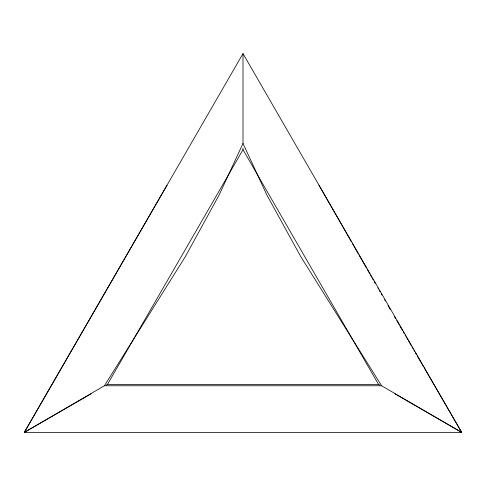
<?xml version="1.0" encoding="UTF-8"?>
<svg xmlns="http://www.w3.org/2000/svg" width="486" height="486" viewBox="0 0 486 486"><rect width="100%" height="100%" fill="white"/><g stroke="black" fill="none" stroke-linecap="round" stroke-linejoin="round"><path stroke-width="0.73" d="M243 53.6L243 143.419L219.271 194.71L185.452 256.456L104.411 385.763L24.3 432.4L461.7 432.4L243 53.6L24.3 432.4L91.113 393.824M167.026 185.196L24.3 432.4M106.173 385.131L107.485 384.371L243 149.652L243 148.139M107.485 384.371L378.515 384.371L379.827 385.131M104.411 385.763L381.589 385.763L461.7 432.4L424.09 367.677M394.887 393.824L461.7 432.4M381.589 385.763L300.512 256.177L266.729 194.71L243 143.419M384.584 299.686L385.343 300.992M388.004 305.566L390.282 309.491M394.462 316.684L395.604 318.64M396.74 320.602L399.018 324.527M399.784 325.833L402.438 330.413M403.198 331.719L404.34 333.682M405.099 334.988L405.859 336.294M406.618 337.6L407.76 339.562M408.519 340.868L411.174 345.449M411.934 346.755L413.076 348.717M413.835 350.023L414.594 351.329M415.354 352.642L416.496 354.598M417.255 355.91L423.33 366.371M243 149.652L378.515 384.371M318.974 185.196L351.402 241.779M352.156 243.097L358.188 253.625M358.947 254.937L366.487 268.102M367.24 269.414L369.882 274.019M370.636 275.337L371.766 277.312M372.519 278.63L373.272 279.942M374.026 281.26L375.162 283.235M377.798 287.84L378.551 289.158M379.305 290.47L380.058 291.788M381.194 293.763L381.947 295.075"/></g></svg>
